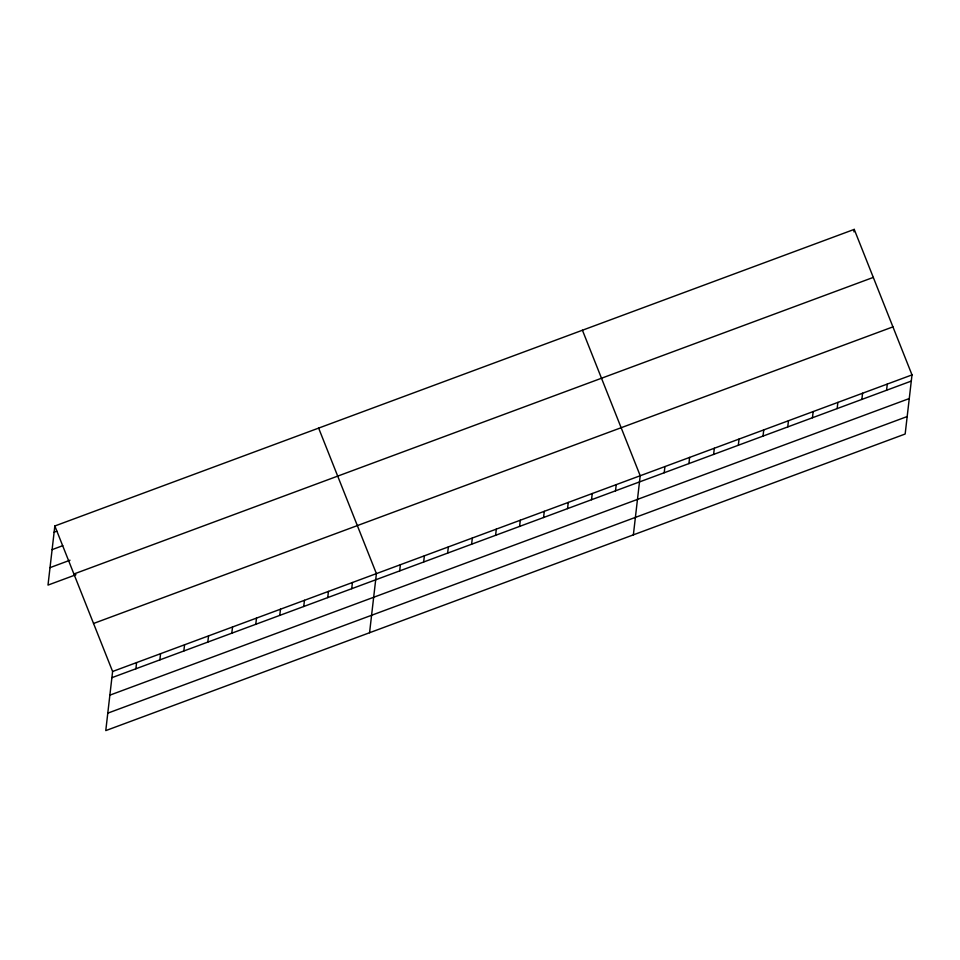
<?xml version="1.0" encoding="UTF-8"?>
<svg xmlns="http://www.w3.org/2000/svg" width="960" height="960" viewBox="0 0 960 960"><rect width="100%" height="100%" fill="white"/><g stroke="black" fill="none" stroke-linecap="round" stroke-linejoin="round"><path stroke-width="1.44" d="M54.84 525.984L112.608 671.484L105.768 730.608L905.16 434.016L912 374.904L854.232 229.392L54.84 525.984L48 585.096L75.984 574.716M135.876 668.784L136.596 662.592M159.864 659.88L160.572 653.688M183.84 650.988L184.56 644.796M207.828 642.084L208.536 635.892M231.804 633.192L232.524 627M255.78 624.288L256.5 618.096M279.768 615.396L280.488 609.204M303.744 606.492L304.464 600.312M327.732 597.6L328.452 591.408M351.708 588.696L352.428 582.516M369.564 632.736L376.404 573.612L318.636 428.1M399.672 570.9L400.392 564.72M423.66 562.008L424.368 555.816M447.636 553.104L448.356 546.924M471.624 544.212L472.332 538.02M495.6 535.308L496.32 529.128M519.588 526.416L520.296 520.224M543.564 517.524L544.284 511.332M567.552 508.62L568.26 502.428M591.528 499.728L592.248 493.536M615.516 490.824L616.224 484.632M633.372 534.864L640.212 475.74L582.432 330.228M664.2 472.764L664.92 466.572M688.908 463.596L689.628 457.404M713.616 454.428L714.336 448.236M738.324 445.26L739.044 439.068M763.032 436.092L763.752 429.9M787.74 426.924L788.46 420.732M812.448 417.756L813.168 411.564M853.944 231.864L854.232 229.392M837.156 408.588L837.876 402.396M861.864 399.42L862.584 393.228M886.572 390.252L887.292 384.072M54.12 532.164L56.784 531.18M52.104 549.636L62.76 545.676M50.016 567.636L70.008 560.22M73.908 573.996L873.288 277.404M93.552 623.472L892.932 326.88M112.608 671.484L912 374.904M111.9 677.676L911.28 381.084M109.872 695.148L909.264 398.556M107.796 713.148L907.176 416.556"/></g></svg>
